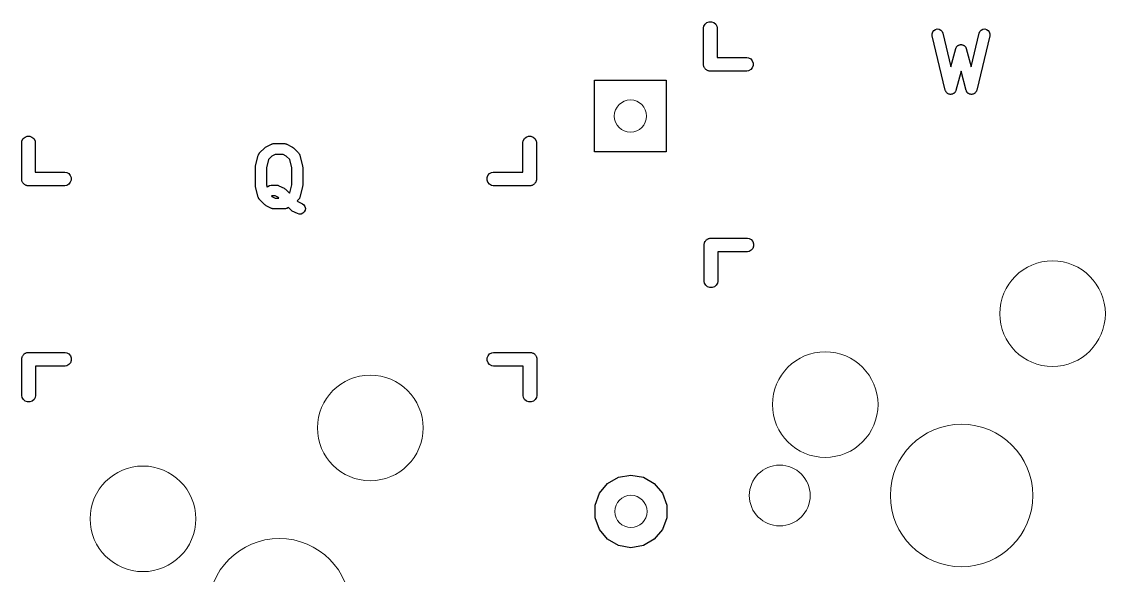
# Model space of a CAD drawing. Header units: millimetres. Extents: x 24 to 207, y 13 to 184.
# Drawn here: x 54.97 to 85.25, y 98.01 to 113.48 of the extents above; entities that cross this region are included whole.
import ezdxf

# ---------------------------------------------------------------- set-up
doc = ezdxf.new("R2010")
doc.units = ezdxf.units.MM
doc.header["$MEASUREMENT"] = 0
doc.layers.get('0').update_dxf_attribs({"lineweight": 0, "true_color": 0xf6921e})
doc.layers.add('PCB', color=7, linetype='Continuous', lineweight=0, true_color=0x38e42f)
doc.layers.add('Silk', color=142, linetype='Continuous')

# ---------------------------------------------------------------- blocks, each defined once
blk = doc.blocks.new('PCB')
at = {"color": 0}
for centre, radius in [((9.909, -8.488), 0.45), ((21.7, -14.01), 1.475), ((15.35, -16.55), 1.475), ((2.642, -17.202), 1.475), ((19.16, -19.09), 1.99), ((-3.708, -19.742), 1.475), ((14.08, -19.09), 0.85), ((9.924, -19.535), 0.45), ((0.102, -22.282), 1.99)]:
    blk.add_circle(centre, radius, dxfattribs=at)

msp = doc.modelspace()

# ---------------------------------------------------------------- linework, layer by layer
at = {"layer": 'Silk', "linetype": 'Continuous'}
for p, q in [((74.024, 113.306), (74.033, 113.356)), ((74.024, 112.323), (74.024, 113.306)), ((74.033, 113.356), (74.066, 113.414)), ((74.066, 113.414), (74.118, 113.457)), ((74.118, 113.457), (74.181, 113.48)), ((74.181, 113.48), (74.248, 113.48)), ((74.248, 113.48), (74.311, 113.457)), ((74.311, 113.457), (74.363, 113.414)), ((74.363, 113.414), (74.396, 113.356)), ((74.396, 113.356), (74.405, 113.306)), ((74.405, 113.306), (74.405, 112.48)), ((80.425, 113.192), (80.457, 113.235)), ((80.457, 113.235), (80.501, 113.264)), ((80.501, 113.264), (80.552, 113.276)), ((80.552, 113.276), (80.605, 113.27)), ((80.605, 113.27), (80.652, 113.246)), ((80.652, 113.246), (80.689, 113.208)), ((81.741, 113.208), (81.777, 113.246)), ((81.777, 113.246), (81.824, 113.27)), ((81.824, 113.27), (81.877, 113.276)), ((81.877, 113.276), (81.928, 113.264)), ((81.928, 113.264), (81.972, 113.235)), ((81.972, 113.235), (82.004, 113.192)), ((80.41, 113.141), (80.425, 113.192)), ((80.413, 113.089), (80.41, 113.141)), ((80.776, 111.565), (80.413, 113.089)), ((80.689, 113.208), (80.71, 113.159)), ((80.71, 113.159), (80.933, 112.223)), ((81.497, 112.223), (81.719, 113.159)), ((82.016, 113.089), (81.653, 111.565)), ((81.719, 113.159), (81.741, 113.208)), ((82.004, 113.192), (82.019, 113.141)), ((82.019, 113.141), (82.016, 113.089)), ((80.933, 112.223), (81.067, 112.728)), ((81.067, 112.728), (81.073, 112.74)), ((81.073, 112.74), (81.077, 112.753)), ((81.077, 112.753), (81.084, 112.764)), ((81.084, 112.764), (81.09, 112.776)), ((81.09, 112.776), (81.099, 112.785)), ((81.099, 112.785), (81.107, 112.796)), ((81.107, 112.796), (81.118, 112.804)), ((81.118, 112.804), (81.127, 112.813)), ((81.127, 112.813), (81.139, 112.819)), ((81.139, 112.819), (81.15, 112.827)), ((81.15, 112.827), (81.163, 112.83)), ((81.163, 112.83), (81.175, 112.836)), ((81.175, 112.836), (81.188, 112.837)), ((81.188, 112.837), (81.201, 112.84)), ((81.201, 112.84), (81.215, 112.839)), ((81.215, 112.839), (81.228, 112.84)), ((81.228, 112.84), (81.241, 112.837)), ((81.241, 112.837), (81.254, 112.836)), ((81.254, 112.836), (81.266, 112.83)), ((81.266, 112.83), (81.279, 112.827)), ((81.279, 112.827), (81.29, 112.819)), ((81.29, 112.819), (81.302, 112.813)), ((81.302, 112.813), (81.311, 112.804)), ((81.311, 112.804), (81.322, 112.796)), ((81.322, 112.796), (81.33, 112.785)), ((81.33, 112.785), (81.34, 112.776)), ((81.34, 112.776), (81.345, 112.764)), ((81.345, 112.764), (81.353, 112.753)), ((81.353, 112.753), (81.356, 112.74)), ((81.356, 112.74), (81.362, 112.728)), ((81.362, 112.728), (81.497, 112.223)), ((74.024, 112.256), (74.024, 112.323)), ((74.405, 112.48), (75.231, 112.48)), ((75.231, 112.48), (75.281, 112.471)), ((75.281, 112.471), (75.339, 112.438)), ((75.339, 112.438), (75.382, 112.386)), ((75.382, 112.386), (75.405, 112.323)), ((75.405, 112.323), (75.405, 112.256)), ((74.03, 112.24), (74.024, 112.256)), ((74.033, 112.223), (74.03, 112.24)), ((74.041, 112.209), (74.033, 112.223)), ((74.047, 112.193), (74.041, 112.209)), ((74.058, 112.18), (74.047, 112.193)), ((74.066, 112.165), (74.058, 112.18)), ((74.079, 112.154), (74.066, 112.165)), ((74.09, 112.141), (74.079, 112.154)), ((74.105, 112.133), (74.09, 112.141)), ((74.118, 112.122), (74.105, 112.133)), ((74.134, 112.116), (74.118, 112.122)), ((74.148, 112.108), (74.134, 112.116)), ((74.165, 112.105), (74.148, 112.108)), ((74.181, 112.099), (74.165, 112.105)), ((74.198, 112.099), (74.181, 112.099)), ((75.231, 112.099), (74.198, 112.099)), ((74.198, 112.099), (74.198, 112.099)), ((75.281, 112.108), (75.231, 112.099)), ((75.339, 112.141), (75.281, 112.108)), ((75.382, 112.193), (75.339, 112.141)), ((75.405, 112.256), (75.382, 112.193)), ((81.215, 112.097), (81.072, 111.561)), ((81.358, 111.561), (81.215, 112.097)), ((70.979, 109.844), (70.979, 111.844)), ((70.979, 111.844), (72.979, 111.844)), ((72.979, 111.844), (72.979, 109.844)), ((80.782, 111.55), (80.776, 111.565)), ((80.786, 111.535), (80.782, 111.55)), ((80.793, 111.526), (80.786, 111.535)), ((80.797, 111.516), (80.793, 111.526)), ((80.808, 111.505), (80.797, 111.516)), ((80.817, 111.492), (80.808, 111.505)), ((80.826, 111.486), (80.817, 111.492)), ((80.833, 111.478), (80.826, 111.486)), ((80.847, 111.471), (80.833, 111.478)), ((80.86, 111.462), (80.847, 111.471)), ((80.871, 111.459), (80.86, 111.462)), ((80.881, 111.454), (80.871, 111.459)), ((80.896, 111.452), (80.881, 111.454)), ((80.911, 111.448), (80.896, 111.452)), ((80.922, 111.449), (80.911, 111.448)), ((80.933, 111.448), (80.922, 111.449)), ((80.948, 111.451), (80.933, 111.448)), ((80.964, 111.453), (80.948, 111.451)), ((80.974, 111.458), (80.964, 111.453)), ((80.985, 111.46), (80.974, 111.458)), ((80.998, 111.469), (80.985, 111.46)), ((81.012, 111.475), (80.998, 111.469)), ((81.02, 111.483), (81.012, 111.475)), ((81.029, 111.489), (81.02, 111.483)), ((81.038, 111.502), (81.029, 111.489)), ((81.049, 111.513), (81.038, 111.502)), ((81.054, 111.523), (81.049, 111.513)), ((81.061, 111.532), (81.054, 111.523)), ((81.065, 111.547), (81.061, 111.532)), ((81.072, 111.561), (81.065, 111.547)), ((81.364, 111.547), (81.358, 111.561)), ((81.369, 111.532), (81.364, 111.547)), ((81.375, 111.523), (81.369, 111.532)), ((81.38, 111.513), (81.375, 111.523)), ((81.391, 111.502), (81.38, 111.513)), ((81.4, 111.489), (81.391, 111.502)), ((81.409, 111.483), (81.4, 111.489)), ((81.417, 111.475), (81.409, 111.483)), ((81.431, 111.469), (81.417, 111.475)), ((81.444, 111.46), (81.431, 111.469)), ((81.455, 111.458), (81.444, 111.46)), ((81.465, 111.453), (81.455, 111.458)), ((81.481, 111.451), (81.465, 111.453)), ((81.496, 111.448), (81.481, 111.451)), ((81.507, 111.449), (81.496, 111.448)), ((81.518, 111.448), (81.507, 111.449)), ((81.533, 111.452), (81.518, 111.448)), ((81.548, 111.454), (81.533, 111.452)), ((81.558, 111.459), (81.548, 111.454)), ((81.569, 111.462), (81.558, 111.459)), ((81.582, 111.471), (81.569, 111.462)), ((81.596, 111.478), (81.582, 111.471)), ((81.603, 111.486), (81.596, 111.478)), ((81.613, 111.492), (81.603, 111.486)), ((81.621, 111.505), (81.613, 111.492)), ((81.632, 111.516), (81.621, 111.505)), ((81.637, 111.526), (81.632, 111.516)), ((81.643, 111.535), (81.637, 111.526)), ((81.647, 111.55), (81.643, 111.535)), ((81.653, 111.565), (81.647, 111.55)), ((54.984, 110.155), (55.018, 110.213)), ((55.018, 110.213), (55.069, 110.256)), ((55.069, 110.256), (55.132, 110.279)), ((55.132, 110.279), (55.199, 110.279)), ((55.199, 110.279), (55.263, 110.256)), ((55.263, 110.256), (55.314, 110.213)), ((55.314, 110.213), (55.348, 110.155)), ((68.984, 110.155), (69.018, 110.213)), ((69.018, 110.213), (69.069, 110.256)), ((69.069, 110.256), (69.132, 110.279)), ((69.132, 110.279), (69.199, 110.279)), ((69.199, 110.279), (69.263, 110.256)), ((69.263, 110.256), (69.314, 110.213)), ((69.314, 110.213), (69.348, 110.155)), ((54.975, 110.105), (54.984, 110.155)), ((54.975, 109.122), (54.975, 110.105)), ((55.348, 110.155), (55.356, 110.105)), ((55.356, 110.105), (55.356, 109.279)), ((61.623, 109.813), (61.768, 109.958)), ((61.768, 109.958), (61.788, 109.972)), ((61.788, 109.972), (61.807, 109.987)), ((61.807, 109.987), (61.953, 110.06)), ((61.953, 110.06), (61.961, 110.062)), ((61.961, 110.062), (61.969, 110.066)), ((61.969, 110.066), (61.986, 110.07)), ((61.986, 110.07), (62.003, 110.075)), ((62.003, 110.075), (62.012, 110.074)), ((62.012, 110.074), (62.021, 110.076)), ((62.021, 110.076), (62.311, 110.076)), ((62.311, 110.076), (62.32, 110.074)), ((62.32, 110.074), (62.328, 110.075)), ((62.328, 110.075), (62.346, 110.07)), ((62.346, 110.07), (62.363, 110.066)), ((62.363, 110.066), (62.371, 110.062)), ((62.371, 110.062), (62.379, 110.06)), ((62.379, 110.06), (62.524, 109.987)), ((62.524, 109.987), (62.544, 109.972)), ((62.544, 109.972), (62.564, 109.958)), ((62.564, 109.958), (62.709, 109.813)), ((68.975, 110.105), (68.984, 110.155)), ((68.975, 109.279), (68.975, 110.105)), ((69.348, 110.155), (69.356, 110.105)), ((69.356, 110.105), (69.356, 109.072)), ((61.51, 109.452), (61.583, 109.742)), ((61.583, 109.742), (61.589, 109.756)), ((61.589, 109.756), (61.592, 109.77)), ((61.592, 109.77), (61.599, 109.78)), ((61.599, 109.78), (61.604, 109.791)), ((61.604, 109.791), (61.614, 109.801)), ((61.614, 109.801), (61.623, 109.813)), ((61.868, 109.628), (61.81, 109.396)), ((61.966, 109.725), (61.868, 109.628)), ((62.057, 109.771), (61.966, 109.725)), ((62.275, 109.771), (62.057, 109.771)), ((62.366, 109.725), (62.275, 109.771)), ((62.464, 109.628), (62.366, 109.725)), ((62.521, 109.396), (62.464, 109.628)), ((62.709, 109.813), (62.717, 109.801)), ((62.717, 109.801), (62.728, 109.791)), ((62.728, 109.791), (62.732, 109.78)), ((62.732, 109.78), (62.739, 109.77)), ((62.739, 109.77), (62.743, 109.756)), ((62.743, 109.756), (62.749, 109.742)), ((62.749, 109.742), (62.822, 109.452)), ((72.979, 109.844), (70.979, 109.844)), ((55.356, 109.279), (56.183, 109.279)), ((56.183, 109.279), (56.232, 109.27)), ((61.505, 109.415), (61.509, 109.434)), ((61.505, 108.907), (61.505, 109.415)), ((61.509, 109.434), (61.51, 109.452)), ((61.81, 109.396), (61.81, 108.926)), ((62.521, 108.926), (62.521, 109.396)), ((62.822, 109.452), (62.823, 109.434)), ((62.823, 109.434), (62.826, 109.415)), ((62.826, 109.415), (62.826, 108.907)), ((68.1, 109.27), (68.149, 109.279)), ((68.149, 109.279), (68.975, 109.279)), ((54.975, 109.055), (54.975, 109.122)), ((54.981, 109.039), (54.975, 109.055)), ((54.984, 109.023), (54.981, 109.039)), ((54.993, 109.008), (54.984, 109.023)), ((54.998, 108.992), (54.993, 109.008)), ((55.009, 108.979), (54.998, 108.992)), ((55.018, 108.964), (55.009, 108.979)), ((56.232, 109.27), (56.29, 109.237)), ((56.29, 109.237), (56.333, 109.185)), ((56.333, 108.992), (56.29, 108.94)), ((56.333, 109.185), (56.356, 109.122)), ((56.356, 109.055), (56.333, 108.992)), ((56.356, 109.122), (56.356, 109.055)), ((67.975, 109.122), (67.998, 109.185)), ((67.975, 109.055), (67.975, 109.122)), ((67.998, 108.992), (67.975, 109.055)), ((67.998, 109.185), (68.042, 109.237)), ((68.042, 108.94), (67.998, 108.992)), ((68.042, 109.237), (68.1, 109.27)), ((69.323, 108.979), (69.314, 108.964)), ((69.333, 108.992), (69.323, 108.979)), ((69.339, 109.008), (69.333, 108.992)), ((69.348, 109.023), (69.339, 109.008)), ((69.351, 109.039), (69.348, 109.023)), ((69.356, 109.055), (69.351, 109.039)), ((69.356, 109.072), (69.356, 109.072)), ((69.356, 109.072), (69.356, 109.055)), ((55.031, 108.953), (55.018, 108.964)), ((55.042, 108.94), (55.031, 108.953)), ((55.056, 108.932), (55.042, 108.94)), ((55.069, 108.921), (55.056, 108.932)), ((55.085, 108.915), (55.069, 108.921)), ((55.1, 108.907), (55.085, 108.915)), ((55.116, 108.904), (55.1, 108.907)), ((55.132, 108.898), (55.116, 108.904)), ((55.149, 108.898), (55.132, 108.898)), ((56.183, 108.898), (55.149, 108.898)), ((55.149, 108.898), (55.149, 108.898)), ((56.232, 108.907), (56.183, 108.898)), ((56.29, 108.94), (56.232, 108.907)), ((61.509, 108.889), (61.505, 108.907)), ((61.51, 108.87), (61.509, 108.889)), ((61.583, 108.58), (61.51, 108.87)), ((61.81, 108.926), (61.829, 108.853)), ((61.829, 108.853), (61.85, 108.879)), ((61.85, 108.879), (61.896, 108.905)), ((61.896, 108.905), (61.948, 108.914)), ((61.948, 108.914), (62.093, 108.914)), ((62.093, 108.914), (62.102, 108.913)), ((62.102, 108.913), (62.111, 108.913)), ((62.111, 108.913), (62.128, 108.908)), ((62.128, 108.908), (62.145, 108.905)), ((62.145, 108.905), (62.153, 108.901)), ((62.153, 108.901), (62.161, 108.898)), ((62.161, 108.898), (62.307, 108.826)), ((62.307, 108.826), (62.326, 108.811)), ((62.326, 108.811), (62.346, 108.797)), ((62.346, 108.797), (62.456, 108.687)), ((62.456, 108.687), (62.464, 108.695)), ((62.464, 108.695), (62.521, 108.926)), ((62.822, 108.87), (62.749, 108.58)), ((62.823, 108.889), (62.822, 108.87)), ((62.826, 108.907), (62.823, 108.889)), ((68.1, 108.907), (68.042, 108.94)), ((68.149, 108.898), (68.1, 108.907)), ((69.183, 108.898), (68.149, 108.898)), ((69.199, 108.898), (69.183, 108.898)), ((69.183, 108.898), (69.183, 108.898)), ((69.215, 108.904), (69.199, 108.898)), ((69.232, 108.907), (69.215, 108.904)), ((69.247, 108.915), (69.232, 108.907)), ((69.263, 108.921), (69.247, 108.915)), ((69.276, 108.932), (69.263, 108.921)), ((69.29, 108.94), (69.276, 108.932)), ((69.301, 108.953), (69.29, 108.94)), ((69.314, 108.964), (69.301, 108.953)), ((61.589, 108.567), (61.583, 108.58)), ((61.592, 108.553), (61.589, 108.567)), ((61.599, 108.543), (61.592, 108.553)), ((61.604, 108.532), (61.599, 108.543)), ((61.614, 108.521), (61.604, 108.532)), ((61.623, 108.509), (61.614, 108.521)), ((61.768, 108.364), (61.623, 108.509)), ((61.953, 108.61), (61.966, 108.597)), ((62.057, 108.61), (61.953, 108.61)), ((61.966, 108.597), (62.057, 108.552)), ((62.148, 108.564), (62.057, 108.61)), ((62.057, 108.552), (62.161, 108.552)), ((62.161, 108.552), (62.148, 108.564)), ((62.709, 108.509), (62.672, 108.472)), ((62.672, 108.472), (62.692, 108.452)), ((62.692, 108.452), (62.815, 108.39)), ((62.717, 108.521), (62.709, 108.509)), ((62.728, 108.532), (62.717, 108.521)), ((62.732, 108.543), (62.728, 108.532)), ((62.739, 108.553), (62.732, 108.543)), ((62.743, 108.567), (62.739, 108.553)), ((62.749, 108.58), (62.743, 108.567)), ((62.815, 108.39), (62.857, 108.359)), ((61.788, 108.35), (61.768, 108.364)), ((61.807, 108.335), (61.788, 108.35)), ((61.953, 108.263), (61.807, 108.335)), ((61.961, 108.26), (61.953, 108.263)), ((61.969, 108.256), (61.961, 108.26)), ((61.986, 108.253), (61.969, 108.256)), ((62.003, 108.248), (61.986, 108.253)), ((62.012, 108.248), (62.003, 108.248)), ((62.021, 108.247), (62.012, 108.248)), ((62.311, 108.247), (62.021, 108.247)), ((62.32, 108.248), (62.311, 108.247)), ((62.328, 108.248), (62.32, 108.248)), ((62.346, 108.253), (62.328, 108.248)), ((62.363, 108.256), (62.346, 108.253)), ((62.371, 108.26), (62.363, 108.256)), ((62.379, 108.263), (62.371, 108.26)), ((62.426, 108.286), (62.379, 108.263)), ((62.494, 108.219), (62.426, 108.286)), ((62.514, 108.205), (62.494, 108.219)), ((62.533, 108.19), (62.514, 108.205)), ((62.678, 108.118), (62.533, 108.19)), ((62.729, 108.103), (62.678, 108.118)), ((62.782, 108.106), (62.729, 108.103)), ((62.83, 108.127), (62.782, 108.106)), ((62.869, 108.163), (62.83, 108.127)), ((62.857, 108.359), (62.886, 108.315)), ((62.893, 108.211), (62.869, 108.163)), ((62.886, 108.315), (62.899, 108.263)), ((62.899, 108.263), (62.893, 108.211)), ((74.04, 106.225), (74.039, 107.258)), ((74.039, 107.258), (74.04, 107.258)), ((74.04, 107.275), (74.045, 107.291)), ((74.04, 107.258), (74.04, 107.275)), ((74.045, 107.291), (74.048, 107.308)), ((74.048, 107.308), (74.057, 107.323)), ((74.057, 107.323), (74.062, 107.338)), ((74.062, 107.338), (74.073, 107.351)), ((74.073, 107.351), (74.082, 107.366)), ((74.082, 107.366), (74.095, 107.377)), ((74.095, 107.377), (74.106, 107.39)), ((74.106, 107.39), (74.12, 107.398)), ((74.12, 107.398), (74.133, 107.409)), ((74.133, 107.409), (74.149, 107.415)), ((74.149, 107.415), (74.164, 107.424)), ((74.164, 107.424), (74.181, 107.426)), ((74.181, 107.426), (74.196, 107.432)), ((74.196, 107.432), (74.213, 107.432)), ((74.213, 107.432), (74.213, 107.432)), ((74.213, 107.432), (75.247, 107.432)), ((75.247, 107.432), (75.296, 107.424)), ((75.296, 107.424), (75.354, 107.39)), ((75.354, 107.39), (75.398, 107.338)), ((75.398, 107.338), (75.42, 107.275)), ((75.42, 107.208), (75.398, 107.145)), ((75.42, 107.275), (75.42, 107.208)), ((75.247, 107.051), (74.42, 107.051)), ((74.42, 107.051), (74.42, 106.225)), ((75.296, 107.06), (75.247, 107.051)), ((75.354, 107.094), (75.296, 107.06)), ((75.398, 107.145), (75.354, 107.094)), ((74.048, 106.176), (74.04, 106.225)), ((74.082, 106.117), (74.048, 106.176)), ((74.133, 106.074), (74.082, 106.117)), ((74.196, 106.051), (74.133, 106.074)), ((74.264, 106.051), (74.196, 106.051)), ((74.327, 106.074), (74.264, 106.051)), ((74.378, 106.117), (74.327, 106.074)), ((74.412, 106.176), (74.378, 106.117)), ((74.42, 106.225), (74.412, 106.176)), ((54.99, 104.116), (54.998, 104.131)), ((54.998, 104.131), (55.004, 104.147)), ((55.004, 104.147), (55.015, 104.16)), ((55.015, 104.16), (55.023, 104.174)), ((55.023, 104.174), (55.036, 104.185)), ((55.036, 104.185), (55.047, 104.198)), ((55.047, 104.198), (55.062, 104.207)), ((55.062, 104.207), (55.075, 104.217)), ((55.075, 104.217), (55.091, 104.223)), ((55.091, 104.223), (55.105, 104.232)), ((55.105, 104.232), (55.122, 104.235)), ((55.122, 104.235), (55.138, 104.24)), ((55.138, 104.24), (55.155, 104.24)), ((55.155, 104.24), (55.155, 104.24)), ((55.155, 104.24), (56.188, 104.24)), ((56.188, 104.24), (56.238, 104.232)), ((56.238, 104.232), (56.296, 104.198)), ((56.296, 104.198), (56.339, 104.147)), ((56.339, 104.147), (56.362, 104.084)), ((67.981, 104.084), (68.004, 104.147)), ((68.004, 104.147), (68.047, 104.198)), ((68.047, 104.198), (68.105, 104.232)), ((68.105, 104.232), (68.155, 104.24)), ((68.155, 104.24), (69.188, 104.24)), ((69.188, 104.24), (69.205, 104.24)), ((69.188, 104.24), (69.188, 104.24)), ((69.205, 104.24), (69.221, 104.235)), ((69.221, 104.235), (69.238, 104.232)), ((69.238, 104.232), (69.252, 104.223)), ((69.252, 104.223), (69.268, 104.217)), ((69.268, 104.217), (69.281, 104.207)), ((69.281, 104.207), (69.296, 104.198)), ((69.296, 104.198), (69.307, 104.185)), ((69.307, 104.185), (69.32, 104.174)), ((69.32, 104.174), (69.328, 104.16)), ((69.328, 104.16), (69.339, 104.147)), ((69.339, 104.147), (69.345, 104.131)), ((69.345, 104.131), (69.353, 104.116)), ((54.981, 104.084), (54.987, 104.099)), ((54.981, 104.067), (54.981, 104.084)), ((54.981, 103.033), (54.981, 104.067)), ((54.981, 104.067), (54.981, 104.067)), ((54.987, 104.099), (54.99, 104.116)), ((56.188, 103.859), (55.362, 103.859)), ((55.362, 103.859), (55.362, 103.033)), ((56.238, 103.868), (56.188, 103.859)), ((56.296, 103.902), (56.238, 103.868)), ((56.339, 103.953), (56.296, 103.902)), ((56.362, 104.016), (56.339, 103.953)), ((56.362, 104.084), (56.362, 104.016)), ((67.981, 104.016), (67.981, 104.084)), ((68.004, 103.953), (67.981, 104.016)), ((68.047, 103.902), (68.004, 103.953)), ((68.105, 103.868), (68.047, 103.902)), ((68.155, 103.859), (68.105, 103.868)), ((68.981, 103.859), (68.155, 103.859)), ((68.981, 103.033), (68.981, 103.859)), ((69.353, 104.116), (69.356, 104.099)), ((69.356, 104.099), (69.362, 104.084)), ((69.362, 104.084), (69.362, 104.067)), ((69.362, 104.067), (69.362, 104.067)), ((69.362, 104.067), (69.362, 103.033)), ((54.99, 102.984), (54.981, 103.033)), ((55.023, 102.926), (54.99, 102.984)), ((55.075, 102.882), (55.023, 102.926)), ((55.32, 102.926), (55.268, 102.882)), ((55.353, 102.984), (55.32, 102.926)), ((55.362, 103.033), (55.353, 102.984)), ((68.99, 102.984), (68.981, 103.033)), ((69.023, 102.926), (68.99, 102.984)), ((69.075, 102.882), (69.023, 102.926)), ((69.32, 102.926), (69.268, 102.882)), ((69.353, 102.984), (69.32, 102.926)), ((69.362, 103.033), (69.353, 102.984)), ((55.138, 102.859), (55.075, 102.882)), ((55.205, 102.859), (55.138, 102.859)), ((55.268, 102.882), (55.205, 102.859)), ((69.138, 102.859), (69.075, 102.882)), ((69.205, 102.859), (69.138, 102.859)), ((69.268, 102.882), (69.205, 102.859)), ((71.647, 100.751), (71.994, 100.812)), ((71.994, 100.812), (72.341, 100.751)), ((71.115, 100.304), (71.341, 100.575)), ((71.341, 100.575), (71.647, 100.751)), ((72.341, 100.751), (72.647, 100.575)), ((72.647, 100.575), (72.873, 100.304)), ((70.994, 99.973), (71.115, 100.304)), ((72.873, 100.304), (72.994, 99.973)), ((70.994, 99.62), (70.994, 99.973)), ((72.994, 99.973), (72.994, 99.62)), ((71.115, 99.289), (70.994, 99.62)), ((72.994, 99.62), (72.873, 99.289)), ((71.341, 99.019), (71.115, 99.289)), ((72.873, 99.289), (72.647, 99.019)), ((71.647, 98.843), (71.341, 99.019)), ((72.647, 99.019), (72.341, 98.843)), ((71.994, 98.781), (71.647, 98.843)), ((72.341, 98.843), (71.994, 98.781))]:
    msp.add_line(p, q, dxfattribs=at)

# ---------------------------------------------------------------- block references
at = {"layer": 'PCB'}
msp.add_blockref('PCB', (62.071, 119.332), dxfattribs=at)

doc.saveas('drawing.dxf')
